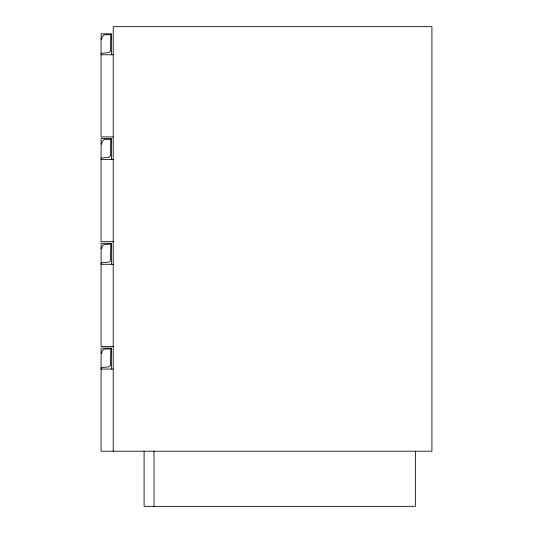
<?xml version="1.0" encoding="UTF-8"?>
<svg xmlns="http://www.w3.org/2000/svg" width="533" height="533" viewBox="0 0 533 533"><rect width="100%" height="100%" fill="white"/><g stroke="black" fill="none" stroke-linecap="round" stroke-linejoin="round"><path stroke-width="0.8" d="M101.083 54.772L113.216 54.772M113.216 136.928L101.083 136.928L101.083 33.819L111.564 33.819L111.564 54.772M101.083 159.534L113.216 159.534M113.216 241.689L101.083 241.689L101.083 138.58L111.564 138.58L111.564 159.534M101.083 264.295L113.216 264.295M113.216 346.45L101.083 346.45L101.083 243.341L111.564 243.341L111.564 264.295M101.083 369.056L113.216 369.056M101.083 39.089L101.63 39.275L102.163 36.817L103.935 34.885L110.757 34.538L110.471 51.268L108.885 52.58L101.816 53.273A0.813 0.813 0 0 0 101.083 54.086M101.083 143.857L101.63 144.037L102.163 141.578L103.935 139.646L110.757 139.3L110.471 156.029L108.885 157.342L101.816 158.035A0.813 0.813 0 0 0 101.083 158.847M101.083 248.618L101.63 248.798L102.163 246.339L103.935 244.414L110.757 244.067L110.471 260.79L108.885 262.103L101.816 262.802A0.813 0.813 0 0 0 101.083 263.608M101.083 353.379L101.63 353.559L102.163 351.1L103.935 349.175L110.757 348.829L110.471 365.551L108.885 366.864L101.816 367.563A0.813 0.813 0 0 0 101.083 368.37M415.374 451.211L415.374 506.35L144.097 506.35L144.097 451.211M154.017 451.211L154.017 506.35M113.216 451.211L113.216 26.65L431.917 26.65L431.917 451.211L101.083 451.211L101.083 348.102L111.564 348.102L111.564 369.056"/></g></svg>
